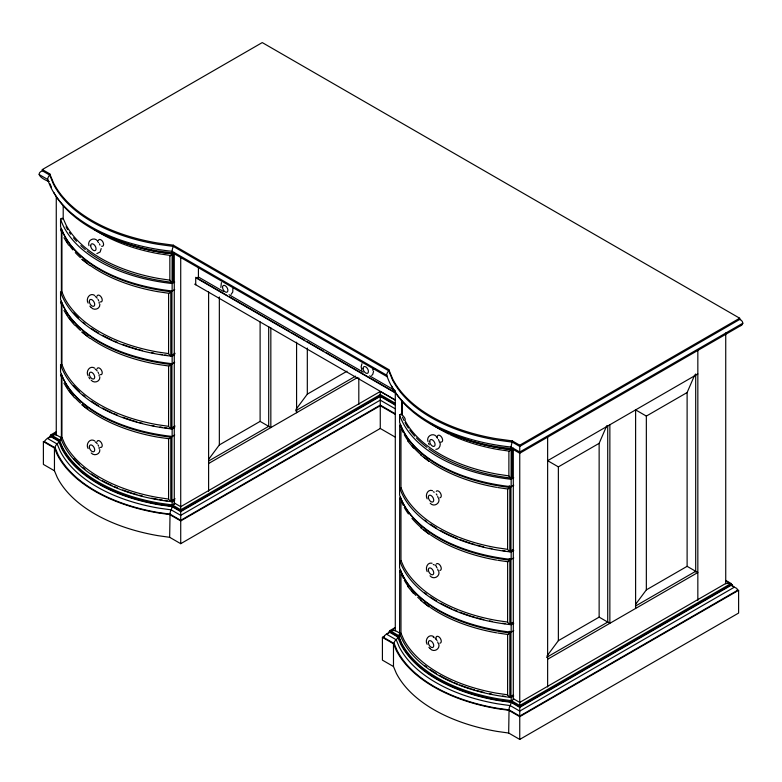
<?xml version="1.0" encoding="UTF-8"?>
<svg xmlns="http://www.w3.org/2000/svg" width="782" height="782" viewBox="0 0 782 782"><rect width="100%" height="100%" fill="white"/><g stroke="black" fill="none" stroke-linecap="round" stroke-linejoin="round"><path stroke-width="1.17" d="M49.061 181.502C45.542 180.505 33.567 174.572 42.316 170.799L49.745 175.09L53.479 184.132A153.155 88.425 0 0 0 157.612 244.258L173.291 246.408L388.771 370.824L392.505 379.866A153.155 88.425 0 0 0 496.638 439.992L512.318 442.143L519.747 446.434L739.684 319.457C742.656 320.073 744.327 324.589 740.75 325.654L519.747 453.247L511.927 448.741L496.423 446.61A153.917 88.865 0 0 1 391.772 386.191M399.582 487.577A140.349 81.025 0 0 0 511.164 551.994L511.164 559.433A140.349 81.025 0 0 1 399.582 495.016L399.7 425.574L400.404 424.284A140.281 80.986 0 0 0 509.835 487.46L513.735 485.211M399.582 560.313A140.349 81.025 0 0 0 511.164 624.73L511.164 632.169A140.349 81.025 0 0 1 399.582 567.742L399.7 498.31L400.404 497.02A140.281 80.986 0 0 0 509.835 560.195L513.735 557.947M399.582 637.291L399.7 571.046L400.404 569.746A140.281 80.986 0 0 0 509.835 632.931L513.735 630.683M395.057 413.639L380.267 405.105L180.72 520.313L170.036 514.145L158.345 512.513A148.697 85.854 0 0 1 57.985 454.567L55.151 447.812L44.466 441.644C46.451 437.294 53.098 436.092 56.167 432.417M737.534 590.312L736.849 588.445L733.164 586.529L732.167 584.731L731.102 584.731L519.747 706.762L511.379 701.923L498.662 700.144A144.142 83.224 0 0 1 401.381 643.977L398.292 635.404L389.925 630.566L389.925 631.807L398.292 636.636L397.608 636.861A3.754 2.669 -44.2 0 1 396.23 639.784A3.597 2.561 -44.2 0 0 394.148 643.557L393.483 643.772L382.418 637.379L382.418 660.135L393.483 666.528L396.279 673.175A149.46 86.294 0 0 0 497.157 731.414L508.671 733.037L519.747 739.42L738.609 613.059L738.609 590.312L737.534 590.312L519.747 716.048L509.062 709.88L497.372 708.248A148.697 85.854 0 0 1 397.012 650.301L394.167 643.547L383.493 637.379L382.418 637.379L384.529 636.167M101.191 248.588L100.145 251.99L96.831 253.642M99.842 304.227C100.291 308.958 94.094 310.972 91.181 307.512M99.842 376.953C100.291 381.694 94.094 383.698 91.181 380.248M99.842 449.689C100.291 454.42 94.094 456.434 91.181 452.974M373.571 371.294L372.779 374.295L371.655 375.507M173.848 252.811L170.212 255.919L169.85 255.509L169.85 280.318L171.815 282.449L173.213 281.676L173.213 253.182M90.468 265.655A140.281 80.986 0 0 0 157.583 291.637L168.609 293.26L168.58 353.787L170.544 355.918L175.1 353.317M90.468 338.391A140.281 80.986 0 0 0 157.583 364.373L168.609 365.996L168.58 426.522L170.544 428.653L175.1 426.043M90.468 411.127A140.281 80.986 0 0 0 157.583 437.109L168.609 438.731L168.58 499.248L170.544 501.379L175.1 498.779M450.051 434.636A140.281 80.986 0 0 0 497.87 449.474L508.896 451.097L508.877 476.052L510.832 478.183L512.23 477.411L512.23 448.917M497.714 487.538L507.635 488.994L507.606 549.521L509.571 551.652L513.07 549.658M497.714 560.264L507.635 561.73L507.606 622.257L509.571 624.388L513.07 622.394M497.714 633L507.635 634.466L507.606 694.983L509.571 697.114L513.07 695.12M609.862 424.753L609.862 623.322L599.139 617.125L599.139 443.335L606.764 425.721M547.635 659.246L697.837 572.522L687.114 566.334L687.114 392.544L694.739 374.93M221.404 282.605L220.847 287.463M361.939 363.747L361.147 366.748L361.861 370.189M512.875 448.545L509.238 451.185M740.75 325.654L741.375 325.332M208.608 459.376L219.341 444.929L260.113 421.39L270.836 427.588L270.836 327.853M295.87 409.553L307.316 394.138L347.042 371.196M546.921 656.078L558.368 640.663L599.139 617.125M635.61 604.32L646.343 589.872L687.114 566.334M170.036 514.145L169.655 537.302L180.72 543.686L380.267 428.477L395.057 437.011M231.12 294.364L232.772 291.979L232.86 288.538M42.316 170.799L42.316 169.557L262.253 42.58L739.684 318.215L740.163 319.682M60.556 219.107A140.349 81.025 0 0 0 172.138 283.534L172.138 290.963A140.349 81.025 0 0 1 60.556 226.545L60.556 219.107L62.277 218.119M172.138 283.534L174.709 282.048M174.709 289.477L168.951 293.348M198.423 267.591L198.423 277.024L196.478 278.148L395.78 393.209M172.138 356.26L172.138 363.698A140.349 81.025 0 0 1 60.556 299.281L60.556 291.842A140.349 81.025 0 0 0 172.138 356.26L174.709 354.774M174.709 362.213L168.951 366.084M56.187 431.781L50.898 434.831L50.898 436.073L59.266 440.901L62.355 448.242A144.142 83.224 0 0 0 159.636 504.41L172.353 506.189L180.72 511.027L380.267 395.809L395.066 404.353M50.85 436.718L47.682 438.555L57.203 444.049L60.165 451.097A146.42 84.534 0 0 0 158.99 508.153L171.19 509.864L180.72 515.358L380.267 400.149L395.057 408.683M172.138 428.995L172.138 436.434A140.349 81.025 0 0 1 60.556 372.007L60.556 364.578A140.349 81.025 0 0 0 172.138 428.995L174.709 427.51M174.709 434.948L168.951 438.819M208.579 461.048L268.871 426.239M295.498 410.873L355.615 376.162M208.608 463.511L357.755 377.403M60.556 440.501L60.556 437.314A140.349 81.025 0 0 0 172.138 501.731L174.709 500.245M175.031 503.403L172.353 504.957L159.636 503.168A144.142 83.224 0 0 1 62.355 447.001L59.266 439.67L50.898 434.831L56.265 434.831L61.006 437.568M395.066 400.022L380.267 391.479L180.72 506.687L174.278 502.973M399.582 414.841A140.349 81.025 0 0 0 511.164 479.268L511.164 486.697A140.349 81.025 0 0 1 399.582 422.28L399.582 414.841L401.303 413.854M42.316 169.557L49.745 173.848L53.479 182.9A153.155 88.425 0 0 0 157.612 243.016L173.291 245.177L388.771 369.583L392.505 378.635A153.155 88.425 0 0 0 496.638 438.751L512.318 440.911L519.747 445.193L739.684 318.215M742.9 323.171L519.747 452.006L511.164 447.06A155.432 89.744 0 0 1 386.709 375.204L172.138 251.325A155.432 89.744 0 0 1 47.682 179.469L39.1 174.513M511.164 479.268L513.735 477.782M547.635 460.686L697.837 373.962M547.478 460.588L558.368 466.874L599.139 443.335M635.453 409.797L646.343 416.083L687.114 392.544M511.164 551.994L513.735 550.508M395.203 627.526L389.925 630.566L395.291 630.566L400.032 633.303M394.138 628.757C391.362 632.218 385.213 633.283 383.493 637.379M388.82 633.068L386.709 634.29L396.23 639.784L399.191 646.831A146.42 84.534 0 0 0 498.017 703.888L510.216 705.599L519.747 711.092L734.318 587.214L731.15 585.386M400.081 634.368L398.292 635.404L401.381 642.736A144.142 83.224 0 0 0 498.662 698.903L511.379 700.692L519.747 705.52L731.102 583.489L731.102 584.731M511.164 624.73L513.735 623.244M546.55 657.398L607.897 621.973M635.404 606.099L695.697 571.29M399.582 633.049A140.349 81.025 0 0 0 511.164 697.466L513.735 695.98M514.057 699.137L511.379 700.692L510.988 702.324A3.754 1.505 -72 0 1 510.216 705.589A3.597 1.437 -72 0 0 509.043 709.9L508.671 733.037M732.167 584.731L519.747 707.378L510.988 702.324L498.447 700.564A144.905 83.664 0 0 1 400.648 644.104L397.608 636.861L388.85 631.807L389.925 631.807M738.609 590.312L519.747 716.664L508.671 710.281L497.157 708.668A149.46 86.294 0 0 1 396.279 650.428L393.483 643.772L393.483 666.528M507.977 489.082L509.835 487.46L509.835 551.525M507.977 561.818L509.835 560.195L509.835 624.261M507.977 634.554L509.835 632.931L509.835 696.987M170.808 355.79L170.808 291.725A140.281 80.986 0 0 1 61.377 228.549L60.673 229.84L61.426 231.54M170.808 428.526L170.808 364.461A140.281 80.986 0 0 1 61.377 301.285L60.673 302.575L61.426 304.276M170.808 501.252L170.808 437.197A140.281 80.986 0 0 1 61.377 374.011L60.673 375.311L61.426 377.002M50.898 436.073L49.833 436.073L58.582 441.126L59.266 440.901L59.266 439.67M169.655 537.302L158.13 535.68A149.46 86.294 0 0 1 57.252 477.44L54.457 470.793L43.391 464.4L43.391 441.644L44.427 441.322M169.87 280.142L158.844 278.519A140.281 80.986 0 0 1 66.02 224.923L63.205 218.559L62.208 219.175M168.609 353.611L157.583 351.978A140.281 80.986 0 0 1 64.759 298.392L61.944 292.028L61.143 292.634M168.609 426.337L157.583 424.714A140.281 80.986 0 0 1 64.759 371.127L61.944 364.754L61.143 365.37M168.609 499.072L157.583 497.45A140.281 80.986 0 0 1 64.759 443.853L61.944 437.49L61.143 438.106M508.896 475.876L497.87 474.254A140.281 80.986 0 0 1 405.047 420.657C406.669 417.891 399.612 412.72 401.674 414.88L401.674 401.821M507.635 549.345L496.609 547.713A140.281 80.986 0 0 1 403.786 494.126L400.971 487.763L400.169 488.369M507.635 622.071L496.609 620.449A140.281 80.986 0 0 1 403.786 566.862L400.971 560.489L400.169 561.105M507.635 694.807L496.609 693.184A140.281 80.986 0 0 1 403.786 639.588L400.971 633.225L400.169 633.84M435.857 449.376C439.161 449.386 440.862 445.574 440.041 442.71M432.084 563.216C427.353 561.994 425.134 568.035 427.158 571.593M387.031 376.631L172.9 253.006L157.397 250.875A153.917 88.865 0 0 1 53.743 192.343M168.775 255.206L158.844 253.739A140.281 80.986 0 0 1 94.681 229.761M432.475 490.617C427.656 488.877 424.978 495.162 427.158 498.857M94.769 295.44C89.871 292.155 85.394 298.763 88.131 303.123M94.769 368.175C89.871 364.881 85.394 371.499 88.131 375.859M94.769 440.911C89.871 437.617 85.394 444.235 88.131 448.594M433.795 636.646C428.888 633.352 424.411 639.969 427.158 644.329M400.716 427.392L399.7 425.574M400.716 500.128L399.7 498.31M400.716 572.864L399.7 571.046M725.823 580.449L731.102 583.489L725.735 583.489L519.747 702.422L513.305 698.707M725.833 581.075L729 582.903M198.423 277.024L223.779 291.666M229.058 294.716L363.249 372.193M369.593 375.849L394.949 390.492M227.464 295.655L195.705 277.317L195.735 284.765M229.546 296.857L289.819 331.646M291.921 332.868L304.609 340.19M306.72 341.411L323.64 351.177M325.752 352.399L395.536 392.691M194.65 284.14L395.536 400.12M395.066 403.111L380.267 394.578L180.72 509.786L172.353 504.957L171.962 506.589A3.754 1.505 -72 0 1 171.19 509.854A3.597 1.437 -72 0 0 170.026 514.165M395.066 404.968L380.267 396.435L180.72 511.643L171.962 506.589L159.42 504.83A144.905 83.664 0 0 1 61.622 448.369L58.582 441.126M395.057 414.255L380.267 405.721L180.72 520.929L169.655 514.546L158.13 512.933A149.46 86.294 0 0 1 57.252 454.694L54.457 448.037L43.391 441.644M509.248 485.817L510.969 486.815L510.969 550.87M509.248 558.553L510.969 559.541L510.969 623.606M509.248 631.289L510.969 632.276L510.969 696.342M436.454 436.493C432.808 432.182 425.926 436.424 428.028 441.625M97.427 240.758C93.879 236.555 87.076 240.485 88.943 245.656M430.208 503.246C433.756 507.44 440.549 503.52 438.692 498.339M430.208 648.708C433.756 652.911 440.549 648.992 438.692 643.811M420.765 455.016L428.956 461.37M81.739 259.282L89.93 265.636M420.765 527.752L428.956 534.106M81.739 332.018L89.93 338.371M420.765 600.478L428.956 606.842M81.739 404.744L89.93 411.107M430.032 575.806C433.492 580.234 440.598 576.393 438.692 571.075M435.271 565.044L436.415 566.246M428.888 647.33L430.032 648.542M89.862 306.133L91.005 307.336M407.647 440.921L413.551 448.076M407.647 586.383L413.551 593.548M74.525 325.077L68.621 317.912L63.948 310.454M74.525 397.813L68.621 390.648L63.948 383.19M88.884 377.423L89.862 378.859M63.948 237.728L68.621 245.186M428.507 443.218L429.259 444.792M401.909 429.533L403.317 432.72M401.909 502.269L403.317 505.455M401.909 575.005L403.317 578.181M49.98 183.741L51.368 187.094M725.735 332.956L725.735 583.831M697.837 350.101L697.837 600.253M695.697 373.943L695.697 572.023M646.343 416.083L646.343 589.872M635.61 409.895L635.61 608.455M607.722 425.955L607.722 622.081M558.368 466.874L558.368 640.663M547.635 436.825L547.635 686.967M519.747 445.193L519.747 739.42M513.305 448.164L513.305 699.04M512.318 440.911L512.318 442.143A5.63 2.238 -72.1 0 0 511.154 447.06A3.842 1.525 -72.1 0 0 511.936 448.731M444.303 430.55A140.349 81.025 0 0 0 511.164 449.533L511.105 478.056A140.281 80.986 0 0 1 428.859 448.76M511.164 697.466L511.164 700.652M402.231 401.313L402.231 414.294M400.971 428.624L400.971 487.763M400.971 501.35L400.971 560.489M400.971 574.086L400.971 633.225M395.291 390.99L395.291 630.908M388.771 369.583L388.771 370.824A5.63 4.018 -44.1 0 0 386.689 375.204A3.842 2.737 -44.1 0 0 387.51 376.924M380.267 391.479L380.267 428.477M358.811 377.999L358.811 404.519M307.316 348.049L307.316 394.138M296.583 342.174L296.583 412.72M268.695 326.612L268.695 426.346M260.113 321.949L260.113 421.39M219.341 296.974L219.341 444.929M208.608 291.979L208.608 491.233M180.72 257.366L180.72 543.686M174.278 252.43L174.278 504.527M173.291 245.177L173.291 246.408A5.63 2.238 -72.1 0 0 172.128 251.325A3.842 1.525 -72.1 0 0 172.91 252.997M172.138 251.677L172.079 282.322A140.281 80.986 0 0 1 87.076 250.934M172.138 501.731L172.138 504.918M171.942 291.08L171.942 355.136M171.942 363.806L171.942 427.871M171.942 436.542L171.942 500.607M63.205 205.578L63.205 218.559M61.944 231.677L61.944 292.028M61.944 304.413L61.944 364.754M61.944 377.149L61.944 437.49M61.377 228.549L61.377 292.605M61.377 301.285L61.377 365.341M61.377 374.011L61.377 438.076M56.265 196.478L56.265 435.173M54.457 470.793L54.457 448.037L55.151 447.812A3.597 2.561 -44.2 0 1 57.213 444.068A3.754 2.669 -44.2 0 0 58.591 441.126M49.745 173.848L49.745 175.09A5.63 4.018 -44.1 0 0 47.673 179.469A3.842 2.737 -44.1 0 0 48.855 181.414M96.968 368.967A3.793 2.19 60 0 1 101.455 370.169A3.793 2.19 60 0 1 100.252 374.656M95.238 369.212A5.562 3.216 60 0 1 97.203 370.961M98.024 372.154A5.562 3.216 60 0 1 98.649 373.454M99.04 374.774A5.562 3.216 60 0 1 99.177 376.025M167.172 428.067A140.281 80.986 0 0 1 164.758 427.725M162.353 427.373A140.281 80.986 0 0 1 159.958 426.982M154.034 425.916A140.281 80.986 0 0 1 151.688 425.447M142.461 423.326A140.281 80.986 0 0 1 139.069 422.436M136.83 421.811A140.281 80.986 0 0 1 132.412 420.501M131.317 420.159A140.281 80.986 0 0 1 122.784 417.226M117.349 415.086A140.281 80.986 0 0 1 114.045 413.688M111.885 412.72A140.281 80.986 0 0 1 102.579 408.077M98.571 405.809A140.281 80.986 0 0 1 91.435 401.264M84.915 396.425A140.281 80.986 0 0 1 83.166 394.988M79.549 391.782A140.281 80.986 0 0 1 73.694 385.77M87.633 336.338A140.281 80.986 0 0 1 82.315 332.067M80.448 330.415A140.281 80.986 0 0 1 75.277 325.312M72.931 322.683A140.281 80.986 0 0 1 69.403 318.196M67.516 315.439A140.281 80.986 0 0 1 66.353 313.592M96.968 441.703A3.793 2.19 60 0 1 101.455 442.905A3.793 2.19 60 0 1 100.252 447.392M95.238 441.947A5.562 3.216 60 0 1 97.203 443.697M98.024 444.89A5.562 3.216 60 0 1 98.649 446.19M99.04 447.509A5.562 3.216 60 0 1 99.177 448.76M167.172 500.803A140.281 80.986 0 0 1 164.758 500.46M162.353 500.099A140.281 80.986 0 0 1 159.958 499.718M157.583 499.307A140.281 80.986 0 0 1 151.688 498.173M142.461 496.062A140.281 80.986 0 0 1 139.069 495.172M136.83 494.547A140.281 80.986 0 0 1 132.412 493.237M131.317 492.895A140.281 80.986 0 0 1 122.784 489.952M117.349 487.821A140.281 80.986 0 0 1 114.045 486.424M111.885 485.456A140.281 80.986 0 0 1 102.579 480.813M98.571 478.545A140.281 80.986 0 0 1 91.435 474M84.915 469.161A140.281 80.986 0 0 1 83.166 467.724M79.549 464.518A140.281 80.986 0 0 1 73.694 458.496M87.633 409.064A140.281 80.986 0 0 1 82.315 404.793M80.448 403.15A140.281 80.986 0 0 1 75.277 398.048M72.931 395.418A140.281 80.986 0 0 1 69.403 390.922M67.516 388.175A140.281 80.986 0 0 1 66.353 386.318M98.317 240.592A3.793 2.19 60 0 1 102.804 241.794A3.793 2.19 60 0 1 101.601 246.281M97.603 241.589A5.562 3.216 60 0 1 98.552 242.586M99.373 243.779A5.562 3.216 60 0 1 99.988 245.079M85.306 249.517A140.281 80.986 0 0 1 80.81 245.587M76.538 241.315A140.281 80.986 0 0 1 73.459 237.796M70.673 234.199A140.281 80.986 0 0 1 69.393 232.371M67.614 229.595A140.281 80.986 0 0 1 66.02 226.78M172.079 253.827A140.281 80.986 0 0 1 146.009 249.204M144.865 248.92A140.281 80.986 0 0 1 123.009 242.137M121.982 241.746A140.281 80.986 0 0 1 113.146 238.031M96.968 296.231A3.793 2.19 60 0 1 101.455 297.434A3.793 2.19 60 0 1 100.252 301.92M95.238 296.486A5.562 3.216 60 0 1 97.203 298.225M98.024 299.418A5.562 3.216 60 0 1 98.649 300.718M99.04 302.038A5.562 3.216 60 0 1 99.177 303.299M167.172 355.331A140.281 80.986 0 0 1 164.758 354.999M162.353 354.637A140.281 80.986 0 0 1 159.958 354.246M154.034 353.181A140.281 80.986 0 0 1 151.688 352.711M142.461 350.59A140.281 80.986 0 0 1 139.069 349.701M136.83 349.075A140.281 80.986 0 0 1 132.412 347.765M131.317 347.423A140.281 80.986 0 0 1 122.784 344.491M117.349 342.36A140.281 80.986 0 0 1 114.045 340.952M111.885 339.984A140.281 80.986 0 0 1 102.579 335.351M98.571 333.073A140.281 80.986 0 0 1 91.435 328.538M84.915 323.689A140.281 80.986 0 0 1 83.166 322.262M78.65 318.206A140.281 80.986 0 0 1 73.694 313.035M87.633 263.602A140.281 80.986 0 0 1 82.315 259.331M80.448 257.679A140.281 80.986 0 0 1 75.277 252.576M72.931 249.947A140.281 80.986 0 0 1 69.403 245.46M67.516 242.713A140.281 80.986 0 0 1 66.353 240.856M435.994 639.041A3.793 2.19 60 0 1 435.994 637.438M436.258 636.841A3.793 2.19 60 0 1 440.481 638.64A3.793 2.19 60 0 1 439.924 643.185M433.248 637.252A5.562 3.216 60 0 1 434.264 637.682M435.281 638.425A5.562 3.216 60 0 1 437.05 640.624M437.676 641.924A5.562 3.216 60 0 1 438.067 643.244M504.986 696.371A140.281 80.986 0 0 1 502.582 696.019M491.888 694.152A140.281 80.986 0 0 1 489.542 693.673M483.765 692.363A140.281 80.986 0 0 1 476.971 690.594M474.742 689.959A140.281 80.986 0 0 1 471.438 688.971M470.344 688.629A140.281 80.986 0 0 1 459.738 684.905M457.49 684.015A140.281 80.986 0 0 1 454.156 682.627M451.986 681.669A140.281 80.986 0 0 1 439.631 675.452M436.542 673.654A140.281 80.986 0 0 1 430.462 669.734M426.659 667.007A140.281 80.986 0 0 1 424.831 665.599M496.609 632.843A140.281 80.986 0 0 1 430.462 607.536M429.494 606.861A140.281 80.986 0 0 1 423.942 602.687M421.342 600.527A140.281 80.986 0 0 1 417.676 597.204M415.956 595.503A140.281 80.986 0 0 1 411.958 591.153M408.429 586.656A140.281 80.986 0 0 1 404.294 580.185M436.258 564.105A3.793 2.19 60 0 1 440.481 565.904A3.793 2.19 60 0 1 439.924 570.449M433.248 564.516A5.562 3.216 60 0 1 434.264 564.946M436.229 566.696A5.562 3.216 60 0 1 437.05 567.888M437.676 569.188A5.562 3.216 60 0 1 438.067 570.508M504.986 623.635A140.281 80.986 0 0 1 502.582 623.283M491.888 621.416A140.281 80.986 0 0 1 489.542 620.937M483.765 619.627A140.281 80.986 0 0 1 476.971 617.858M474.742 617.233A140.281 80.986 0 0 1 471.438 616.236M470.344 615.893A140.281 80.986 0 0 1 459.738 612.169M457.49 611.28A140.281 80.986 0 0 1 454.156 609.892M451.986 608.943A140.281 80.986 0 0 1 440.618 603.274M436.542 600.918A140.281 80.986 0 0 1 430.462 596.998M426.659 594.271A140.281 80.986 0 0 1 424.831 592.873M496.609 560.108A140.281 80.986 0 0 1 430.462 534.8M429.494 534.126A140.281 80.986 0 0 1 423.942 529.961M421.342 527.801A140.281 80.986 0 0 1 411.958 518.417M408.429 513.93A140.281 80.986 0 0 1 404.294 507.45M436.258 491.37A3.793 2.19 60 0 1 440.481 493.168A3.793 2.19 60 0 1 439.924 497.723M433.248 491.78A5.562 3.216 60 0 1 434.264 492.22M436.229 493.96A5.562 3.216 60 0 1 437.05 495.153M437.676 496.453A5.562 3.216 60 0 1 438.067 497.772M504.986 550.899A140.281 80.986 0 0 1 502.582 550.557M491.888 548.681A140.281 80.986 0 0 1 489.542 548.202M483.765 546.892A140.281 80.986 0 0 1 476.971 545.132M474.742 544.497A140.281 80.986 0 0 1 471.438 543.5M470.344 543.158A140.281 80.986 0 0 1 459.738 539.433M457.49 538.544A140.281 80.986 0 0 1 440.618 530.538M436.542 528.182A140.281 80.986 0 0 1 430.462 524.272M426.659 521.535A140.281 80.986 0 0 1 424.831 520.138M496.609 487.372A140.281 80.986 0 0 1 430.462 462.064M429.494 461.39A140.281 80.986 0 0 1 423.942 457.226M421.342 455.065A140.281 80.986 0 0 1 411.958 445.681M408.429 441.195A140.281 80.986 0 0 1 404.294 434.714M437.255 437.079A3.793 2.19 60 0 1 439.699 435.408A3.793 2.19 60 0 1 442.573 439.611A3.793 2.19 60 0 1 440.628 442.016M436.63 437.324A5.562 3.216 60 0 1 437.578 438.321M438.389 439.513A5.562 3.216 60 0 1 439.416 442.143M427.001 447.372A140.281 80.986 0 0 1 416.386 437.91M414.773 436.18A140.281 80.986 0 0 1 409.69 429.934M408.419 428.106A140.281 80.986 0 0 1 405.047 422.515M403.952 420.354A140.281 80.986 0 0 1 402.505 417.08M511.105 449.562A140.281 80.986 0 0 1 472.699 441.547M471.614 441.204A140.281 80.986 0 0 1 461.009 437.48M459.875 437.03A140.281 80.986 0 0 1 453.247 434.245M448.995 434.127A140.281 80.986 0 0 1 430.755 423.492M375.184 368.879A3.793 2.19 60 0 1 373.288 368.693M372.77 369.114A5.562 3.216 60 0 1 372.906 370.365M172.138 253.798A140.349 81.025 0 0 1 104.241 234.277M89.334 374.07A3.793 2.19 60 0 0 93.361 379.075A3.793 2.19 60 0 0 93.361 373.708A3.793 2.19 60 0 0 89.334 374.07M89.334 446.805A3.793 2.19 60 0 0 93.361 451.81A3.793 2.19 60 0 0 93.361 446.444A3.793 2.19 60 0 0 89.334 446.805M90.683 245.695A3.793 2.19 60 0 0 94.71 250.699A3.793 2.19 60 0 0 94.71 245.333A3.793 2.19 60 0 0 90.683 245.695M89.334 301.334A3.793 2.19 60 0 0 93.361 306.339A3.793 2.19 60 0 0 93.361 300.972A3.793 2.19 60 0 0 89.334 301.334M428.36 642.54A3.793 2.19 60 0 0 432.387 647.545A3.793 2.19 60 0 0 432.387 642.178A3.793 2.19 60 0 0 428.36 642.54M428.36 569.804A3.793 2.19 60 0 0 432.387 574.809A3.793 2.19 60 0 0 432.387 569.443A3.793 2.19 60 0 0 428.36 569.804M428.36 497.069A3.793 2.19 60 0 0 432.387 502.073A3.793 2.19 60 0 0 432.387 496.707A3.793 2.19 60 0 0 428.36 497.069M429.709 441.429A3.793 2.19 60 0 0 433.736 446.434A3.793 2.19 60 0 0 433.736 441.068A3.793 2.19 60 0 0 429.709 441.429M363.073 368.4A3.793 2.19 60 0 0 367.09 373.405A3.793 2.19 60 0 0 367.09 368.048A3.793 2.19 60 0 0 363.073 368.4M222.528 287.268A3.793 2.19 60 0 0 226.555 292.273A3.793 2.19 60 0 0 226.555 286.906A3.793 2.19 60 0 0 222.528 287.268"/></g></svg>
